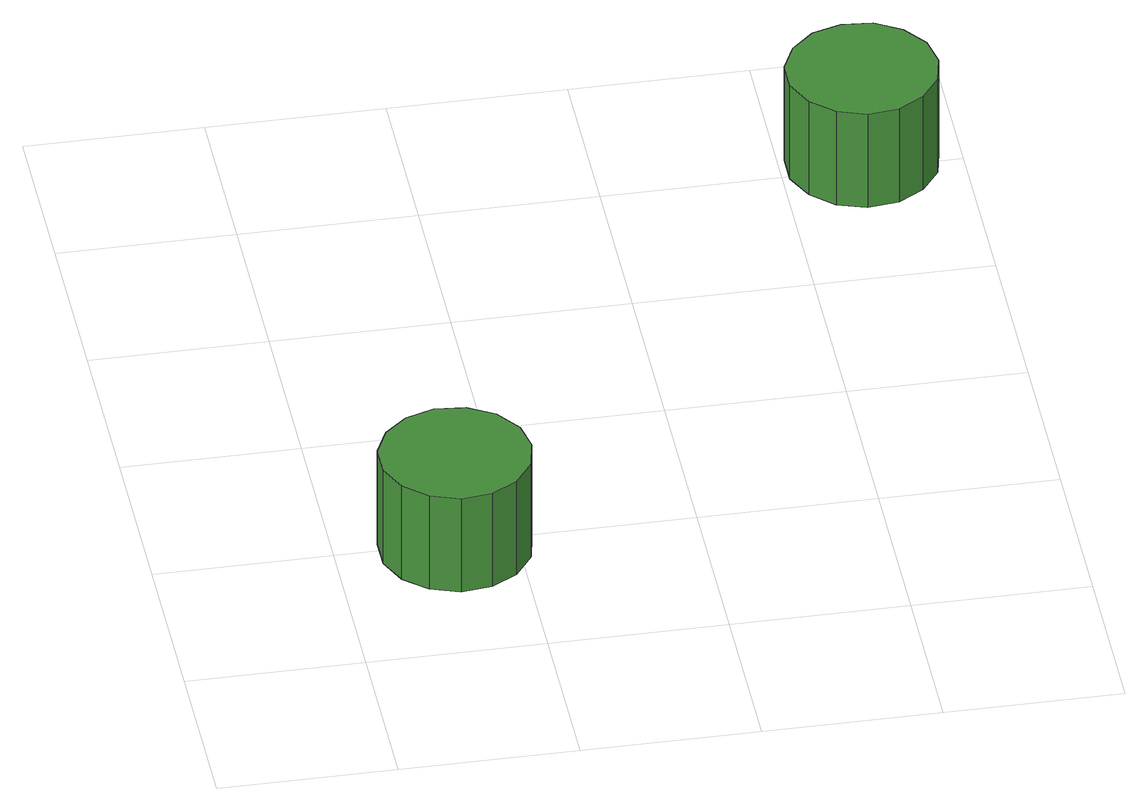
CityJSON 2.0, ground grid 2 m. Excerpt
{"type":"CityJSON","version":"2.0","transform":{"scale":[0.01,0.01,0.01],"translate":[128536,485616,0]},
"CityObjects":{
"tree1":{"type":"SolitaryVegetationObject","attributes":{"function":"something"},"geometry":[{"type":"MultiSurface","lod":"1","boundaries":[[[0,1,2,3,4,5,6,7,8,9,10,11,12,13,14]],[[15,16,17,18,19,20,21,22,23,24,25,26,27,28,29]],[[0,29,28,1]],[[1,28,27,2]],[[2,27,26,3]],[[3,26,25,4]],[[4,25,24,5]],[[5,24,23,6]],[[6,23,22,7]],[[7,22,21,8]],[[8,21,20,9]],[[9,20,19,10]],[[10,19,18,11]],[[11,18,17,12]],[[12,17,16,13]],[[13,16,15,14]],[[14,15,29,0]]]}]},
"tree2":{"type":"SolitaryVegetationObject","attributes":{"function":"something"},"geometry":[{"type":"MultiSurface","lod":"1","boundaries":[[[30,31,32,33,34,35,36,37,38,39,40,41,42,43,44]],[[45,46,47,48,49,50,51,52,53,54,55,56,57,58,59]],[[30,59,58,31]],[[31,58,57,32]],[[32,57,56,33]],[[33,56,55,34]],[[34,55,54,35]],[[35,54,53,36]],[[36,53,52,37]],[[37,52,51,38]],[[38,51,50,39]],[[39,50,49,40]],[[40,49,48,41]],[[41,48,47,42]],[[42,47,46,43]],[[43,46,45,44]],[[44,45,59,30]]]}]}
},
"vertices":[
[213,171,212],[206,205,212],[185,234,212],[155,251,212],[120,255,212],[87,244,212],[61,221,212],[46,189,212],[46,153,212],[61,121,212],[87,98,212],[120,87,212],[155,91,212],[185,108,212],[206,137,212],[206,137,87],[185,108,87],[155,91,87],[120,87,87],[87,98,87],[61,121,87],[46,153,87],[46,189,87],[61,221,87],[87,244,87],[120,255,87],[155,251,87],[185,234,87],[206,205,87],[213,171,87],
[775,813,195],[768,848,195],[747,876,195],[717,894,195],[682,897,195],[649,887,195],[623,863,195],[608,831,195],[608,796,195],[623,764,195],[649,740,195],[682,729,195],[717,733,195],[747,751,195],[768,779,195],[768,779,70],[747,751,70],[717,733,70],[682,729,70],[649,740,70],[623,764,70],[608,796,70],[608,831,70],[623,863,70],[649,887,70],[682,897,70],[717,894,70],[747,876,70],[768,848,70],[775,813,70]
]}
